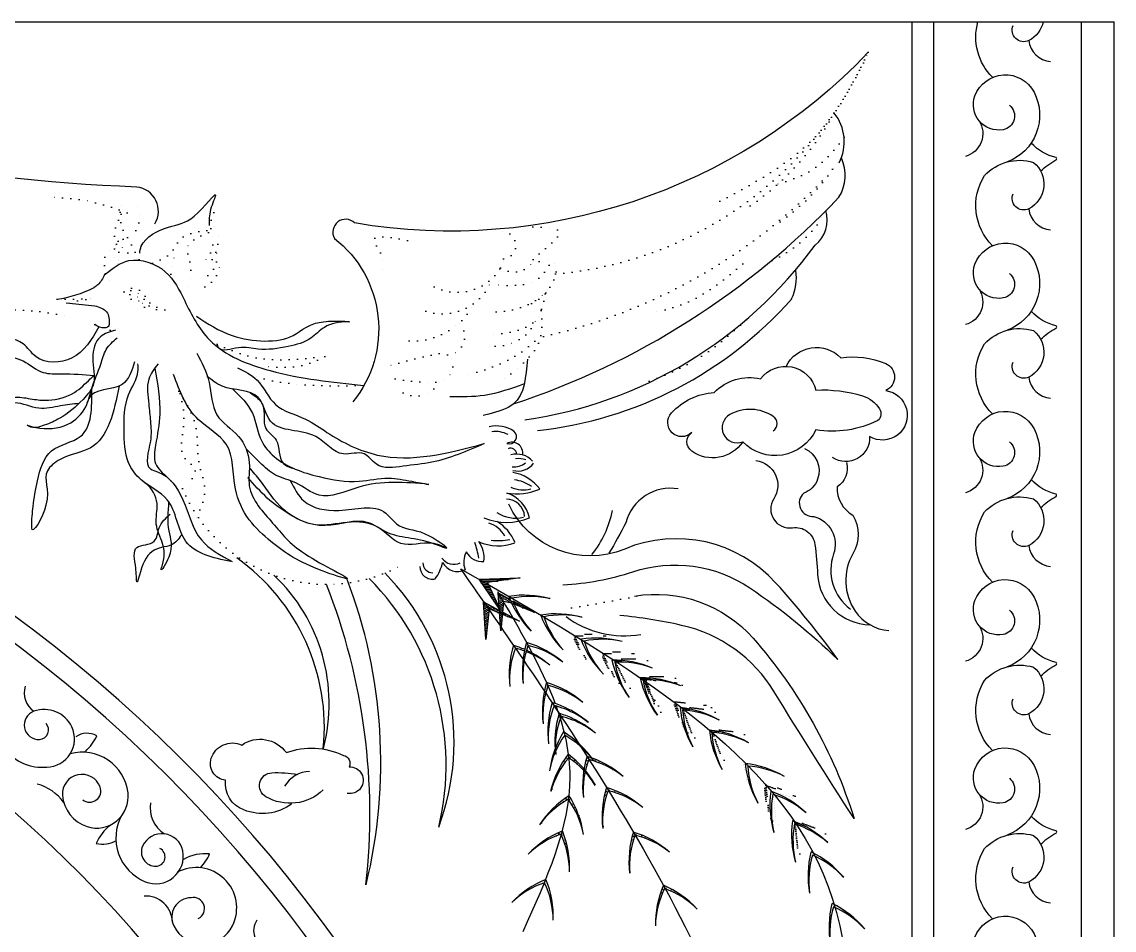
# Model space of a CAD drawing. Extents: x 195 to 3795, y 8080 to 10480.
# Drawn here: x 2795 to 3795, y 9648 to 10480 of the extents above; entities that cross this region are included whole.
import ezdxf

# ---------------------------------------------------------------- set-up
doc = ezdxf.new("R2010")
doc.units = 0
doc.header["$LTSCALE"] = 60
doc.header["$MEASUREMENT"] = 0
doc.linetypes.add('DOT2', pattern=[0.125, 0, -0.125])
for name, color, linetype in [('3', 3, 'CONTINUOUS'), ('4', 4, 'CONTINUOUS'), ('7', 7, 'CONTINUOUS')]:
    doc.layers.add(name, color=color, linetype=linetype)

msp = doc.modelspace()

# ---------------------------------------------------------------- hatches: boundary and pattern name
at = {"layer": '3'}
h = msp.add_hatch(dxfattribs=at)
h.set_pattern_fill('DOTS', color=256, scale=24, style=0)
h.set_pattern_definition([(180, (18155.0513, 4702.8096), (-0.75, 1.5), [0, -1.5])])
edge = h.paths.add_edge_path()
edge.add_line((3251.1, 9970.8), (3213.5, 9969.5))
edge.add_spline(control_points=[(3213.5, 9969.5), (3216.4, 9967.8), (3219.3, 9966.1), (3222.3, 9964.4)], knot_values=[17.314638, 17.314638, 17.314638, 17.314638, 26.346098, 26.346098, 26.346098, 26.346098], degree=3, periodic=0)
edge.add_line((3222.3, 9964.4), (3221.3, 9966.5))
edge.add_line((3221.3, 9966.5), (3251.1, 9970.8))
edge = h.paths.add_edge_path()
edge.add_spline(control_points=[(3222.3, 9964.4), (3219.3, 9966.1), (3216.4, 9967.8), (3213.5, 9969.5)], knot_values=[17.314638, 17.314638, 17.314638, 17.314638, 26.346098, 26.346098, 26.346098, 26.346098], degree=3, periodic=0)
edge.add_line((3213.5, 9969.5), (3233.1, 9940.8))
edge.add_line((3233.1, 9940.8), (3222.3, 9964.4))
h = msp.add_hatch(dxfattribs=at)
h.set_pattern_fill('DOTS', color=256, scale=24, angle=30.6013, style=0)
h.set_pattern_definition([(149.398669, (13410.6704, -2182.3763), (0.11804447, 1.67289136), [0, -1.5])])
edge = h.paths.add_edge_path()
edge.add_line((3236.3, 9950.4), (3236.1, 9948.2))
edge.add_spline(control_points=[(3236.1, 9948.2), (3234.4, 9951.1), (3232.7, 9954), (3231.1, 9957)], knot_values=[21.643298, 21.643298, 21.643298, 21.643298, 32.932622, 32.932622, 32.932622, 32.932622], degree=3, periodic=0)
edge.add_line((3231.1, 9957), (3264.1, 9939))
edge.add_line((3264.1, 9939), (3236.3, 9950.4))
edge = h.paths.add_edge_path()
edge.add_line((3236.1, 9948.2), (3233.3, 9922.3))
edge.add_line((3233.3, 9922.3), (3231.1, 9957))
edge.add_spline(control_points=[(3231.1, 9957), (3232.7, 9954), (3234.4, 9951.1), (3236.1, 9948.2)], knot_values=[21.643298, 21.643298, 21.643298, 21.643298, 32.932622, 32.932622, 32.932622, 32.932622], degree=3, periodic=0)
h = msp.add_hatch(dxfattribs=at)
h.set_pattern_fill('DOTS', color=256, scale=24, angle=30.6013, style=0)
h.set_pattern_definition([(149.398669, (13396.9913, -2190.4214), (0.11804447, 1.67289136), [0, -1.5])])
edge = h.paths.add_edge_path()
edge.add_line((3222.6, 9942.4), (3222.4, 9940.1))
edge.add_spline(control_points=[(3222.4, 9940.1), (3220.7, 9943), (3219, 9946), (3217.4, 9948.9)], knot_values=[21.643298, 21.643298, 21.643298, 21.643298, 32.932622, 32.932622, 32.932622, 32.932622], degree=3, periodic=0)
edge.add_line((3217.4, 9948.9), (3250.4, 9931))
edge.add_line((3250.4, 9931), (3222.6, 9942.4))
edge = h.paths.add_edge_path()
edge.add_line((3222.4, 9940.1), (3219.6, 9914.3))
edge.add_line((3219.6, 9914.3), (3217.4, 9948.9))
edge.add_spline(control_points=[(3217.4, 9948.9), (3219, 9946), (3220.7, 9943), (3222.4, 9940.1)], knot_values=[21.643298, 21.643298, 21.643298, 21.643298, 32.932622, 32.932622, 32.932622, 32.932622], degree=3, periodic=0)
h = msp.add_hatch(dxfattribs=at)
h.set_pattern_fill('DOTS', color=256, scale=24, style=0)
h.set_pattern_definition([(180, (18184.5509, 4684.126), (-0.75, 1.5), [0, -1.5])])
edge = h.paths.add_edge_path()
edge.add_arc((3418.7, 9920.4), 83.8, 198.2686, 198.3725)
edge.add_spline(control_points=[(3339.2, 9894), (3338.2, 9894.6), (3337.3, 9895.2), (3336.3, 9895.8)], knot_values=[143.500946, 143.500946, 143.500946, 143.500946, 147.381774, 147.381774, 147.381774, 147.381774], degree=3, periodic=0)
edge.add_arc((3350.4, 9806.7), 90.2, 434.7437, 458.9634, ccw=False)
edge.add_arc((3355.6, 9811.7), 84.1, 437.2908, 461.2866)
edge = h.paths.add_edge_path()
edge.add_arc((3420.7, 9927.6), 90.2, 200.649, 224.8686, ccw=False)
edge.add_spline(control_points=[(3336.3, 9895.8), (3337.3, 9895.2), (3338.2, 9894.6), (3339.2, 9894)], knot_values=[143.500946, 143.500946, 143.500946, 143.500946, 147.381774, 147.381774, 147.381774, 147.381774], degree=3, periodic=0)
edge.add_arc((3418.7, 9920.4), 83.8, 198.3725, 222.3398)
edge = h.paths.add_edge_path()
edge.add_spline(control_points=[(3302.3, 9916.4), (3301.3, 9916.9), (3300.4, 9917.5), (3299.4, 9918.1)], knot_values=[94.626759, 94.626759, 94.626759, 94.626759, 98.362164, 98.362164, 98.362164, 98.362164], degree=3, periodic=0)
edge.add_arc((3313.5, 9829), 90.2, 434.7437, 458.9634, ccw=False)
edge.add_arc((3318.7, 9834), 84.1, 437.2908, 461.3191)
edge = h.paths.add_edge_path()
edge.add_spline(control_points=[(3299.4, 9918.1), (3300.4, 9917.5), (3301.3, 9916.9), (3302.3, 9916.4)], knot_values=[94.626759, 94.626759, 94.626759, 94.626759, 98.362164, 98.362164, 98.362164, 98.362164], degree=3, periodic=0)
edge.add_arc((3381.8, 9942.7), 83.8, 198.3017, 222.3398)
edge.add_arc((3383.8, 9949.9), 90.2, 200.649, 224.8686, ccw=False)
h = msp.add_hatch(dxfattribs=at)
h.set_pattern_fill('DOTS', color=256, scale=24, style=0)
h.set_pattern_definition([(180, (18210.3963, 4667.928), (-0.75, 1.5), [0, -1.5])])
edge = h.paths.add_edge_path()
edge.add_arc((3444.6, 9904.2), 83.8, 198.2686, 198.3725)
edge.add_spline(control_points=[(3365, 9877.8), (3364.1, 9878.4), (3363.1, 9879), (3362.2, 9879.6)], knot_values=[143.500946, 143.500946, 143.500946, 143.500946, 147.381774, 147.381774, 147.381774, 147.381774], degree=3, periodic=0)
edge.add_arc((3376.2, 9790.5), 90.2, 434.7437, 458.9634, ccw=False)
edge.add_arc((3381.4, 9795.5), 84.1, 437.2908, 461.2866)
edge = h.paths.add_edge_path()
edge.add_arc((3446.6, 9911.4), 90.2, 200.649, 224.8686, ccw=False)
edge.add_spline(control_points=[(3362.2, 9879.6), (3363.1, 9879), (3364.1, 9878.4), (3365, 9877.8)], knot_values=[143.500946, 143.500946, 143.500946, 143.500946, 147.381774, 147.381774, 147.381774, 147.381774], degree=3, periodic=0)
edge.add_arc((3444.6, 9904.2), 83.8, 198.3725, 222.3398)
edge = h.paths.add_edge_path()
edge.add_spline(control_points=[(3328.1, 9900.2), (3327.2, 9900.7), (3326.2, 9901.3), (3325.2, 9901.9)], knot_values=[94.626759, 94.626759, 94.626759, 94.626759, 98.362164, 98.362164, 98.362164, 98.362164], degree=3, periodic=0)
edge.add_arc((3339.3, 9812.8), 90.2, 434.7437, 458.9634, ccw=False)
edge.add_arc((3344.5, 9817.8), 84.1, 437.2908, 461.3191)
edge = h.paths.add_edge_path()
edge.add_spline(control_points=[(3325.2, 9901.9), (3326.2, 9901.3), (3327.2, 9900.7), (3328.1, 9900.2)], knot_values=[94.626759, 94.626759, 94.626759, 94.626759, 98.362164, 98.362164, 98.362164, 98.362164], degree=3, periodic=0)
edge.add_arc((3407.7, 9926.5), 83.8, 198.3017, 222.3398)
edge.add_arc((3409.6, 9933.7), 90.2, 200.649, 224.8686, ccw=False)
h = msp.add_hatch(dxfattribs=at)
h.set_pattern_fill('DOTS', color=256, scale=24, angle=6.6815, style=0)
h.set_pattern_definition([(173.318469, (17539.7059, 2948.2562), (-0.57038027, 1.57707525), [0, -1.5])])
edge = h.paths.add_edge_path()
edge.add_arc((3483.4, 9867), 83.8, 191.587, 191.691)
edge.add_spline(control_points=[(3401.3, 9850), (3400.5, 9850.7), (3399.6, 9851.4), (3398.7, 9852.1)], knot_values=[143.500946, 143.500946, 143.500946, 143.500946, 147.381774, 147.381774, 147.381774, 147.381774], degree=3, periodic=0)
edge.add_arc((3402.3, 9762), 90.2, 428.0622, 452.2819, ccw=False)
edge.add_arc((3408.1, 9766.4), 84.1, 430.6092, 454.605)
edge = h.paths.add_edge_path()
edge.add_arc((3486.2, 9873.9), 90.2, 193.9674, 218.1871, ccw=False)
edge.add_spline(control_points=[(3398.7, 9852.1), (3399.6, 9851.4), (3400.5, 9850.7), (3401.3, 9850)], knot_values=[143.500946, 143.500946, 143.500946, 143.500946, 147.381774, 147.381774, 147.381774, 147.381774], degree=3, periodic=0)
edge.add_arc((3483.4, 9867), 83.8, 191.691, 215.6583)
edge = h.paths.add_edge_path()
edge.add_spline(control_points=[(3367.3, 9876.5), (3366.4, 9877.2), (3365.5, 9877.9), (3364.6, 9878.5)], knot_values=[94.626759, 94.626759, 94.626759, 94.626759, 98.362164, 98.362164, 98.362164, 98.362164], degree=3, periodic=0)
edge.add_arc((3368.2, 9788.4), 90.2, 428.0622, 452.2819, ccw=False)
edge.add_arc((3374, 9792.8), 84.1, 430.6092, 454.6375)
edge = h.paths.add_edge_path()
edge.add_spline(control_points=[(3364.6, 9878.5), (3365.5, 9877.9), (3366.4, 9877.2), (3367.3, 9876.5)], knot_values=[94.626759, 94.626759, 94.626759, 94.626759, 98.362164, 98.362164, 98.362164, 98.362164], degree=3, periodic=0)
edge.add_arc((3449.4, 9893.4), 83.8, 191.6202, 215.6583)
edge.add_arc((3452.2, 9900.3), 90.2, 193.9674, 218.1871, ccw=False)
h = msp.add_hatch(dxfattribs=at)
h.set_pattern_fill('DOTS', color=256, scale=24, angle=6.6815, style=0)
h.set_pattern_definition([(173.318469, (17566.5612, 2927.6857), (-0.57038027, 1.57707525), [0, -1.5])])
edge = h.paths.add_edge_path()
edge.add_arc((3510.3, 9846.4), 83.8, 191.587, 191.691)
edge.add_spline(control_points=[(3428.2, 9829.4), (3427.3, 9830.1), (3426.4, 9830.8), (3425.5, 9831.5)], knot_values=[143.500946, 143.500946, 143.500946, 143.500946, 147.381774, 147.381774, 147.381774, 147.381774], degree=3, periodic=0)
edge.add_arc((3429.1, 9741.4), 90.2, 428.0622, 452.2819, ccw=False)
edge.add_arc((3434.9, 9745.8), 84.1, 430.6092, 454.605)
edge = h.paths.add_edge_path()
edge.add_arc((3513.1, 9853.3), 90.2, 193.9674, 218.1871, ccw=False)
edge.add_spline(control_points=[(3425.5, 9831.5), (3426.4, 9830.8), (3427.3, 9830.1), (3428.2, 9829.4)], knot_values=[143.500946, 143.500946, 143.500946, 143.500946, 147.381774, 147.381774, 147.381774, 147.381774], degree=3, periodic=0)
edge.add_arc((3510.3, 9846.4), 83.8, 191.691, 215.6583)
edge = h.paths.add_edge_path()
edge.add_spline(control_points=[(3394.1, 9856), (3393.2, 9856.6), (3392.4, 9857.3), (3391.5, 9858)], knot_values=[94.626759, 94.626759, 94.626759, 94.626759, 98.362164, 98.362164, 98.362164, 98.362164], degree=3, periodic=0)
edge.add_arc((3395.1, 9767.8), 90.2, 428.0622, 452.2819, ccw=False)
edge.add_arc((3400.9, 9772.2), 84.1, 430.6092, 454.6375)
edge = h.paths.add_edge_path()
edge.add_spline(control_points=[(3391.5, 9858), (3392.4, 9857.3), (3393.2, 9856.6), (3394.1, 9856)], knot_values=[94.626759, 94.626759, 94.626759, 94.626759, 98.362164, 98.362164, 98.362164, 98.362164], degree=3, periodic=0)
edge.add_arc((3476.2, 9872.8), 83.8, 191.6202, 215.6583)
edge.add_arc((3479, 9879.7), 90.2, 193.9674, 218.1871, ccw=False)
h = msp.add_hatch(dxfattribs=at)
h.set_pattern_fill('DOTS', color=256, scale=48, angle=-6.3101, style=0)
h.set_pattern_definition([(186.310077, (18622.869, 6384.9405), (-1.8206398, 2.81696125), [0, -3])])
edge = h.paths.add_edge_path()
edge.add_arc((3366.9, 9754.8), 90.2, 502.8218, 527.0415, ccw=False)
edge.add_spline(control_points=[(3295.1, 9809.3), (3295.2, 9808.5), (3295.3, 9807.4), (3295.4, 9806.3), (3295.4, 9806.1)], knot_values=[224.43143, 224.43143, 224.43143, 224.43143, 227.749414, 228.726284, 228.726284, 228.726284, 228.726284], degree=3, periodic=0)
edge.add_arc((3356.4, 9754), 80.1, 499.4721, 524.7888)
edge = h.paths.add_edge_path()
edge.add_spline(control_points=[(3295.4, 9806.1), (3295.4, 9806.3), (3295.3, 9807.4), (3295.2, 9808.5), (3295.1, 9809.3)], knot_values=[224.43143, 224.43143, 224.43143, 224.43143, 225.4083, 228.726284, 228.726284, 228.726284, 228.726284], degree=3, periodic=0)
edge.add_arc((3241, 9737.2), 90.2, 388.9214, 413.1411, ccw=False)
edge.add_arc((3252.7, 9740.3), 78.4, 391.0364, 416.9714)
h = msp.add_hatch(dxfattribs=at)
h.set_pattern_fill('DOTS', color=256, scale=48, angle=-26.215, style=0)
h.set_pattern_definition([(206.215019, (18890.351, 11805.948), (-2.670937, 2.0288163), [0, -3])])
edge = h.paths.add_edge_path()
edge.add_arc((3398.5, 9780.5), 90.2, 522.7267, 546.9464, ccw=False)
edge.add_spline(control_points=[(3312.4, 9807.2), (3312.8, 9806.5), (3313.2, 9805.5), (3313.7, 9804.6), (3313.8, 9804.3)], knot_values=[224.43143, 224.43143, 224.43143, 224.43143, 227.749414, 228.726284, 228.726284, 228.726284, 228.726284], degree=3, periodic=0)
edge.add_arc((3388.8, 9776.1), 80.1, 519.377, 544.6938)
edge = h.paths.add_edge_path()
edge.add_spline(control_points=[(3313.8, 9804.3), (3313.7, 9804.6), (3313.2, 9805.5), (3312.8, 9806.5), (3312.4, 9807.2)], knot_values=[224.43143, 224.43143, 224.43143, 224.43143, 225.4083, 228.726284, 228.726284, 228.726284, 228.726284], degree=3, periodic=0)
edge.add_arc((3286.1, 9721), 90.2, 408.8264, 433.0461, ccw=False)
edge.add_arc((3296, 9727.9), 78.4, 410.9413, 436.8763)
h = msp.add_hatch(dxfattribs=at)
h.set_pattern_fill('DOTS', color=256, scale=48, angle=-26.215, style=0)
h.set_pattern_definition([(206.215019, (18908.1806, 11777.4982), (-2.670937, 2.0288163), [0, -3])])
edge = h.paths.add_edge_path()
edge.add_arc((3416.3, 9752), 90.2, 522.7267, 546.9464, ccw=False)
edge.add_spline(control_points=[(3330.2, 9778.8), (3330.6, 9778), (3331.1, 9777.1), (3331.6, 9776.1), (3331.7, 9775.9)], knot_values=[224.43143, 224.43143, 224.43143, 224.43143, 227.749414, 228.726284, 228.726284, 228.726284, 228.726284], degree=3, periodic=0)
edge.add_arc((3406.7, 9747.7), 80.1, 519.377, 544.6938)
edge = h.paths.add_edge_path()
edge.add_spline(control_points=[(3331.7, 9775.9), (3331.6, 9776.1), (3331.1, 9777.1), (3330.6, 9778), (3330.2, 9778.8)], knot_values=[224.43143, 224.43143, 224.43143, 224.43143, 225.4083, 228.726284, 228.726284, 228.726284, 228.726284], degree=3, periodic=0)
edge.add_arc((3303.9, 9692.5), 90.2, 408.8264, 433.0461, ccw=False)
edge.add_arc((3313.9, 9699.5), 78.4, 410.9413, 436.8763)
h = msp.add_hatch(dxfattribs=at)
h.set_pattern_fill('DOTS', color=256, scale=24, angle=20.4488, style=0)
h.set_pattern_definition([(159.55125, (15593.5138, -322.7366), (-0.17868468, 1.66750466), [0, -1.5])])
edge = h.paths.add_edge_path()
edge.add_arc((3587.6, 9742.3), 83.8, 177.8198, 177.9238)
edge.add_spline(control_points=[(3503.8, 9745.3), (3503.1, 9746.2), (3502.4, 9747.1), (3501.7, 9748)], knot_values=[143.500946, 143.500946, 143.500946, 143.500946, 147.381774, 147.381774, 147.381774, 147.381774], degree=3, periodic=0)
edge.add_arc((3483.8, 9659.6), 90.2, 414.295, 438.5147, ccw=False)
edge.add_arc((3490.4, 9662.5), 84.1, 416.842, 440.8378)
edge = h.paths.add_edge_path()
edge.add_arc((3591.9, 9748.3), 90.2, 180.2002, 204.4199, ccw=False)
edge.add_spline(control_points=[(3501.7, 9748), (3502.4, 9747.1), (3503.1, 9746.2), (3503.8, 9745.3)], knot_values=[143.500946, 143.500946, 143.500946, 143.500946, 147.381774, 147.381774, 147.381774, 147.381774], degree=3, periodic=0)
edge.add_arc((3587.6, 9742.3), 83.8, 177.9238, 201.8911)
edge = h.paths.add_edge_path()
edge.add_spline(control_points=[(3477, 9779.2), (3476.3, 9780.1), (3475.6, 9780.9), (3474.9, 9781.8)], knot_values=[94.626759, 94.626759, 94.626759, 94.626759, 98.362164, 98.362164, 98.362164, 98.362164], degree=3, periodic=0)
edge.add_arc((3457, 9693.4), 90.2, 414.295, 438.5147, ccw=False)
edge.add_arc((3463.6, 9696.3), 84.1, 416.842, 440.8703)
edge = h.paths.add_edge_path()
edge.add_spline(control_points=[(3474.9, 9781.8), (3475.6, 9780.9), (3476.3, 9780.1), (3477, 9779.2)], knot_values=[94.626759, 94.626759, 94.626759, 94.626759, 98.362164, 98.362164, 98.362164, 98.362164], degree=3, periodic=0)
edge.add_arc((3560.8, 9776.1), 83.8, 177.853, 201.8911)
edge.add_arc((3565.1, 9782.1), 90.2, 180.2002, 204.4199, ccw=False)
h = msp.add_hatch(dxfattribs=at)
h.set_pattern_fill('DOTS', color=256, scale=48, angle=14.1585, style=0)
h.set_pattern_definition([(165.841459, (16458.37, 1202.9507), (-0.7206164, 3.27577656), [0, -3])])
edge = h.paths.add_edge_path()
edge.add_arc((3344, 9695), 90.2, 482.3532, 506.5728, ccw=False)
edge.add_spline(control_points=[(3295.8, 9771.2), (3295.6, 9770.4), (3295.3, 9769.3), (3295.1, 9768.3), (3295, 9768)], knot_values=[224.43143, 224.43143, 224.43143, 224.43143, 227.749414, 228.726284, 228.726284, 228.726284, 228.726284], degree=3, periodic=0)
edge.add_arc((3333.9, 9697.9), 80.1, 479.0035, 504.3202)
edge = h.paths.add_edge_path()
edge.add_spline(control_points=[(3295, 9768), (3295.1, 9768.3), (3295.3, 9769.3), (3295.6, 9770.4), (3295.8, 9771.2)], knot_values=[224.43143, 224.43143, 224.43143, 224.43143, 225.4083, 228.726284, 228.726284, 228.726284, 228.726284], degree=3, periodic=0)
edge.add_arc((3219.9, 9722.5), 90.2, 368.4528, 392.6725, ccw=False)
edge.add_arc((3232, 9721.4), 78.4, 370.5678, 396.5028)
h = msp.add_hatch(dxfattribs=at)
h.set_pattern_fill('DOTS', color=256, scale=48, angle=24.6451, style=0)
h.set_pattern_definition([(155.354935, (14673.039, -1081.826), (-0.1123752, 3.35221894), [0, -3])])
edge = h.paths.add_edge_path()
edge.add_arc((3323.3, 9655.2), 90.2, 471.8666, 496.0863, ccw=False)
edge.add_spline(control_points=[(3289.8, 9738.9), (3289.4, 9738.2), (3289, 9737.2), (3288.5, 9736.2), (3288.4, 9736)], knot_values=[224.43143, 224.43143, 224.43143, 224.43143, 227.749414, 228.726284, 228.726284, 228.726284, 228.726284], degree=3, periodic=0)
edge.add_arc((3313.9, 9660), 80.1, 468.517, 493.8337)
edge = h.paths.add_edge_path()
edge.add_spline(control_points=[(3288.4, 9736), (3288.5, 9736.2), (3289, 9737.2), (3289.4, 9738.2), (3289.8, 9738.9)], knot_values=[224.43143, 224.43143, 224.43143, 224.43143, 225.4083, 228.726284, 228.726284, 228.726284, 228.726284], degree=3, periodic=0)
edge.add_arc((3206.2, 9704.9), 90.2, 357.9663, 382.186, ccw=False)
edge.add_arc((3217.9, 9701.6), 78.4, 360.0812, 386.0163)
h = msp.add_hatch(dxfattribs=at)
h.set_pattern_fill('DOTS', color=256, scale=48, angle=-26.215, style=0)
h.set_pattern_definition([(206.215019, (18932.719, 11736.668), (-2.670937, 2.0288163), [0, -3])])
edge = h.paths.add_edge_path()
edge.add_arc((3440.9, 9711.2), 90.2, 522.7267, 546.9464, ccw=False)
edge.add_spline(control_points=[(3354.7, 9738), (3355.1, 9737.2), (3355.6, 9736.2), (3356.1, 9735.3), (3356.2, 9735.1)], knot_values=[224.43143, 224.43143, 224.43143, 224.43143, 227.749414, 228.726284, 228.726284, 228.726284, 228.726284], degree=3, periodic=0)
edge.add_arc((3431.2, 9706.8), 80.1, 519.377, 544.6938)
edge = h.paths.add_edge_path()
edge.add_spline(control_points=[(3356.2, 9735.1), (3356.1, 9735.3), (3355.6, 9736.2), (3355.1, 9737.2), (3354.7, 9738)], knot_values=[224.43143, 224.43143, 224.43143, 224.43143, 225.4083, 228.726284, 228.726284, 228.726284, 228.726284], degree=3, periodic=0)
edge.add_arc((3328.4, 9651.7), 90.2, 408.8264, 433.0461, ccw=False)
edge.add_arc((3338.4, 9658.7), 78.4, 410.9413, 436.8763)
h = msp.add_hatch(dxfattribs=at)
h.set_pattern_fill('DOTS', color=256, scale=48, angle=-20.2022, style=0)
h.set_pattern_definition([(200.20222, (19083.866, 10045.2026), (-2.44372316, 2.29743707), [0, -3])])
edge = h.paths.add_edge_path()
edge.add_arc((3465.1, 9653.6), 90.2, 516.7139, 540.9336, ccw=False)
edge.add_spline(control_points=[(3382.2, 9689.3), (3382.5, 9688.5), (3382.9, 9687.5), (3383.3, 9686.5), (3383.4, 9686.2)], knot_values=[224.43143, 224.43143, 224.43143, 224.43143, 227.749414, 228.726284, 228.726284, 228.726284, 228.726284], degree=3, periodic=0)
edge.add_arc((3455, 9650.3), 80.1, 513.3642, 538.681)
edge = h.paths.add_edge_path()
edge.add_spline(control_points=[(3383.4, 9686.2), (3383.3, 9686.5), (3382.9, 9687.5), (3382.5, 9688.5), (3382.2, 9689.3)], knot_values=[224.43143, 224.43143, 224.43143, 224.43143, 225.4083, 228.726284, 228.726284, 228.726284, 228.726284], degree=3, periodic=0)
edge.add_arc((3347, 9606.2), 90.2, 402.8136, 427.0333, ccw=False)
edge.add_arc((3357.7, 9612.1), 78.4, 404.9285, 430.8635)

# ---------------------------------------------------------------- linework, layer by layer
at = {"layer": '3', "linetype": 'BYBLOCK'}
for p, q in [((3630, 8580), (3630, 10480)), ((3765, 8080), (3765, 10480))]:
    msp.add_line(p, q, dxfattribs=at)
at = {"layer": '3', "linetype": 'DOT2'}
for p, q in [((2827, 10225.9), (2857.8, 10226.3)), ((2857.8, 10226.3), (2853.4, 10225.8))]:
    msp.add_line(p, q, dxfattribs=at)
at = {"layer": '3'}
for p, q in [((3455.6, 9802), (3455.6, 9802)), ((3455.7, 9800.3), (3455.7, 9800.3)), ((3455.9, 9798.7), (3455.9, 9798.7)), ((3456.1, 9797), (3456.1, 9797)), ((3456.3, 9795.3), (3456.3, 9795.3)), ((3457, 9801.5), (3457, 9801.5)), ((3457.2, 9799.8), (3457.2, 9799.8)), ((3481.6, 9798.7), (3481.6, 9798.7)), ((3483, 9798.2), (3483, 9798.2)), ((3458.4, 9788.1), (3458.4, 9788.1)), ((3458.6, 9786.5), (3458.6, 9786.5)), ((3458.8, 9784.8), (3458.8, 9784.8)), ((3460.9, 9777.6), (3460.9, 9777.6)), ((3482.8, 9774.2), (3482.8, 9774.2)), ((3483, 9772.5), (3483, 9772.5)), ((3484.2, 9773.7), (3484.2, 9773.7)), ((3485.6, 9773.2), (3485.6, 9773.2)), ((3487.1, 9772.6), (3487.1, 9772.6)), ((3488.5, 9772.1), (3488.5, 9772.1)), ((3489.7, 9773.3), (3489.7, 9773.3)), ((3491.1, 9772.7), (3491.1, 9772.7)), ((3492.5, 9772.2), (3492.5, 9772.2)), ((3483.2, 9770.9), (3483.2, 9770.9)), ((3483.4, 9769.2), (3483.4, 9769.2)), ((3483.5, 9767.5), (3483.5, 9767.5)), ((3483.7, 9765.9), (3483.7, 9765.9)), ((3483.9, 9764.2), (3483.9, 9764.2)), ((3484.1, 9762.5), (3484.1, 9762.5)), ((3489.9, 9771.6), (3489.9, 9771.6)), ((3493.9, 9771.7), (3493.9, 9771.7)), ((3495.3, 9771.2), (3495.3, 9771.2)), ((3496.7, 9770.6), (3496.7, 9770.6)), ((3498.1, 9770.1), (3498.1, 9770.1)), ((3499.5, 9769.6), (3499.5, 9769.6)), ((3500.9, 9769.1), (3500.9, 9769.1)), ((3509.5, 9764.3), (3509.5, 9764.3)), ((3510.9, 9763.7), (3510.9, 9763.7)), ((3484.3, 9760.9), (3484.3, 9760.9)), ((3484.4, 9759.2), (3484.4, 9759.2)), ((3484.6, 9757.5), (3484.6, 9757.5)), ((3484.8, 9755.9), (3484.8, 9755.9)), ((3485, 9754.2), (3485, 9754.2)), ((3485.2, 9752.5), (3485.2, 9752.5)), ((3487.3, 9745.3), (3487.3, 9745.3))]:
    msp.add_line(p, q, dxfattribs=at)
at = {"layer": '3', "linetype": 'BYBLOCK'}
for points in [[(3683.7, 10429.2, -0.274307), (3670.3, 10480)], [(3730, 10480, -0.221563), (3716.8, 10462.8, -0.684593), (3702.5, 10476.6)], [(3699.2, 10403.6, -0.640234), (3693.3, 10381.2, -0.57945), (3667.5, 10412.2, -0.650063), (3721.7, 10415.5, -0.450658), (3697, 10351.7)], [(3671.4, 10389.3, -0.499383), (3658.9, 10356.8)], [(3727.7, 10343.3, -0.063562), (3741.5, 10353.5, 0.662483), (3741.8, 10355.7, -0.150211), (3719, 10369)], [(3683.7, 10275, -0.352919), (3676.3, 10339.3, -0.28373), (3721.2, 10351.3, -0.538728), (3716.8, 10308.7, -0.684593), (3702.5, 10322.5)], [(3699.2, 10249.5, -0.640234), (3693.3, 10227.1, -0.57945), (3667.5, 10258.1, -0.650063), (3721.7, 10261.4, -0.450658), (3697, 10197.6)], [(3671.4, 10235.1, -0.499383), (3658.9, 10202.7)], [(3727.7, 10189.2, -0.063562), (3741.5, 10199.4, 0.662483), (3741.8, 10201.6, -0.150211), (3719, 10214.9)], [(3683.7, 10120.9, -0.352919), (3676.3, 10185.2, -0.28373), (3721.2, 10197.2, -0.538728), (3716.8, 10154.6, -0.684593), (3702.5, 10168.4)], [(3494.6, 10164.5, -0.521193), (3544.7, 10172.3, -0.139491), (3585.8, 10167.1, -0.659865), (3585.8, 10142.3, -1.230688), (3571.1, 10100.2, -0.615141), (3537.2, 10081)], [(3482.9, 10105.5, 0.539459), (3482.9, 10118.7, 0.277953), (3443.2, 10120.3, 0.937698), (3454.9, 10095.4, -0.427407), (3408.2, 10086.9, -0.510544), (3408.2, 10103.9, -0.978179), (3389.6, 10121.8, -0.194339), (3428.7, 10140.5, -0.26096), (3471.2, 10153.1, -0.629049), (3521.9, 10142.8, -0.087167), (3564.6, 10137.4, -0.172879), (3580.1, 10125.7, -0.380736), (3578.6, 10114.8, -0.155744), (3521.8, 10106.3, -0.525493), (3454.9, 10095.4)], [(3699.2, 10095.4, -0.640234), (3693.3, 10073, -0.57945), (3667.5, 10104, -0.650063), (3721.7, 10107.3, -0.450658), (3697, 10043.4)], [(3511.6, 10089.4, -0.385537), (3523.5, 10061.2, -0.229756), (3510.7, 10048.4, 0.716813), (3520.1, 10027, -0.4365), (3538.1, 9992.7, 0.328983), (3553.5, 9942.2)], [(3467, 10078.3, -0.552292), (3483.3, 10043.2, 0.646844), (3500.4, 10016.7, -0.419237), (3521, 10001.3, -0.020155), (3523.5, 9973.9, 0.393976), (3571.3, 9927.9)], [(3550, 10076.4, -0.325349), (3541.3, 10054.1, 0.27927), (3555.7, 10028.2, -0.281055), (3555.7, 9992.9, 0.285186), (3557.8, 9940.4, 0.227788), (3588.8, 9922.5)], [(3671.4, 10081, -0.499383), (3658.9, 10048.6)], [(3727.7, 10035, -0.063562), (3741.5, 10045.3, 0.662483), (3741.8, 10047.4, -0.150211), (3719, 10060.8)], [(3683.7, 9966.8, -0.352919), (3676.3, 10031.1, -0.28373), (3721.2, 10043.1, -0.538728), (3716.8, 10000.4, -0.684593), (3702.5, 10014.3)], [(3699.2, 9941.3, -0.640234), (3693.3, 9918.9, -0.57945), (3667.5, 9949.9, -0.650063), (3721.7, 9953.2, -0.450658), (3697, 9889.3)], [(3671.4, 9926.9, -0.499383), (3658.9, 9894.4)], [(3727.7, 9880.9, -0.063562), (3741.5, 9891.1, 0.662483), (3741.8, 9893.3, -0.150211), (3719, 9906.7)], [(3683.7, 9812.7, -0.352919), (3676.3, 9876.9, -0.28373), (3721.2, 9889, -0.538728), (3716.8, 9846.3, -0.684593), (3702.5, 9860.1)], [(2771.5, 9854.7, 0.536627), (2817.6, 9797.5, 0.54693), (2840.5, 9834.3, 0.386377), (2805.8, 9848.6, 0.865763), (2811.1, 9822.8, 0.631166), (2817, 9837.3)], [(2853.1, 9811.9, 0.098931), (2863.4, 9826.1, 0.28897), (2844.2, 9825.2)], [(3041.6, 9763.6, -0.258248), (2998.2, 9758.2, -0.35016), (2981.3, 9785.5, -0.481292), (2968.2, 9805.5, -0.446636), (2996.1, 9817.7, -0.408723), (3037, 9810.7, -0.205039), (3089.2, 9808.1, -0.522769), (3094.4, 9797.7, -1.138853), (3092.7, 9773.4)], [(3699.2, 9787.2, -0.640234), (3693.3, 9764.7, -0.57945), (3667.5, 9795.7, -0.650063), (3721.7, 9799, -0.450658), (3697, 9735.2)], [(2850.5, 9767.5, 0.756643), (2866.5, 9779.3, 0.861179), (2832, 9771.8, 0.308792), (2854.5, 9743, 0.545734), (2892, 9773.9, 0.457557), (2839.1, 9809.6)], [(3070.7, 9776.5, -0.333549), (3018.2, 9770.3, -0.749261), (3023.7, 9792.3, -0.057021), (3047.4, 9790.7)], [(3671.4, 9772.8, -0.499383), (3658.9, 9740.3)], [(2886.1, 9753.2, 0.444571), (2907.7, 9692.5, 0.597566), (2942.2, 9720.7, 0.72807), (2905.4, 9725.2, 0.558837), (2917.7, 9706.7, 0.785491), (2921.1, 9722.9)], [(3727.7, 9726.8, -0.063562), (3741.5, 9737, 0.662483), (3741.8, 9739.2, -0.150211), (3719, 9752.5)], [(2875.7, 9744.1, 0.12691), (2863, 9727.6, 0.185897), (2881, 9729.9)], [(3683.7, 9658.6, -0.352919), (3676.3, 9722.8, -0.28373), (3721.2, 9734.8, -0.538728), (3716.8, 9692.2, -0.684593), (3702.5, 9706)], [(2958.3, 9705.3, 0.084701), (2966.7, 9717.9, 0.163499), (2942.7, 9712.8)], [(2956.3, 9658.8, 0.896279), (2949.8, 9677.8, 0.554327), (2933.9, 9652.1, 0.623138), (2987.8, 9652.2, 0.727874), (2937, 9701.1)], [(3699.2, 9633.1, -0.640234), (3693.3, 9610.6, -0.57945), (3667.5, 9641.6, -0.650063), (3721.7, 9644.9, -0.450658), (3697, 9581.1)]]:
    msp.add_lwpolyline(points, format="xyb", dxfattribs=at)
at = {"layer": '3'}
for points in [[(3213.5, 9969.5), (3251.1, 9970.8), (3221.3, 9966.5), (3233.1, 9940.8), (3213.5, 9969.5)], [(3231.1, 9957), (3241.8, 9951.1)], [(3243.4, 9947.5), (3235.7, 9949), (3233.3, 9922.3), (3231.1, 9957)], [(3217.4, 9948.9), (3232.1, 9940.9)], [(3232.3, 9938.4), (3222.6, 9942.4), (3219.6, 9914.3), (3217.4, 9948.9)], [(3244.4, 9949.7), (3264.1, 9939), (3245.6, 9946.6)], [(3235.1, 9939.3), (3250.4, 9931), (3234.9, 9937.3)]]:
    msp.add_lwpolyline(points, dxfattribs=at)
at = {"layer": '3', "linetype": 'BYBLOCK'}
for centre, radius, start, end in [((3738.7, 10465.7), 22.1, 187.4152, 265.1222), ((3738.7, 10311.5), 22.1, 187.4152, 265.1222), ((1995, 8855.7), 1320, 347.9452, 192.0548), ((3738.7, 10157.4), 22.1, 187.4152, 265.1222), ((3738.7, 10003.3), 22.1, 187.4152, 265.1222), ((3346.6, 10007.8), 90.1, 233.57, 279.5632), ((2817, 9865.3), 20.1, 161.9241, 236.2639), ((3738.7, 9849.2), 22.1, 187.4152, 265.1222), ((3059, 9766.4), 27.2, 91.5207, 150.3471), ((2797.8, 9740.1), 43.2, 35.1605, 75.3701), ((2940.5, 9760.3), 28.3, 170.8029, 237.7744), ((3738.7, 9695.1), 22.1, 187.4152, 265.1222), ((2908.3, 9655.1), 24.3, 0.9832, 93.3011), ((3024.4, 9647.6), 17.4, 146.1747, 252.6562)]:
    msp.add_arc(centre, radius, start, end, dxfattribs=at)
at = {"layer": '3', "linetype": 'DOT2'}
for centre, radius, start, end in [((3253.5, 10595.1), 347.2, 274.969, 335.6816), ((3317.5, 10519.3), 253, 304.7757, 330.9559), ((3375.3, 10458.5), 197.7, 305.1609, 327.8087), ((3159.4, 10694.3), 515, 282.6834, 318.1839), ((2820.3, 10135), 184.2, 67.393, 89.6918), ((2875.7, 10301.6), 26.8, 331.4898, 32.7569), ((3439.6, 10357.1), 104.4, 293.7403, 330.4738), ((2965.3, 10298.1), 7.99, 313.4775, 3.9799), ((2940.9, 10280.8), 33.7, 326.6808, 6.9108), ((3234.5, 10275.5), 12.6, 276.5467, 104.7149), ((2952.6, 10264.6), 21, 306.8571, 15.0918), ((3193.6, 10278.3), 46, 242.598, 342.5648), ((2950.3, 10260.3), 26, 297.5339, 352.6997), ((3245.3, 10271.6), 20.7, 234.3135, 327.9687), ((3180, 10260.8), 48.1, 251.5453, 340.1836), ((2889.1, 9970.6), 257.7, 97.9721, 102.0464), ((3152.1, 10251.8), 64.1, 267.6462, 333.1036), ((3228.5, 10284.7), 70.2, 270.5342, 311.0631), ((3183.2, 10192.1), 17.1, 248.9197, 45.2967), ((3229.4, 10222.7), 39.6, 268.492, 338.6025), ((3241.9, 9820.3), 361.7, 100.3239, 107.9972), ((3173.6, 10165.9), 16, 271.3181, 36.4198), ((3171.5, 10340.3), 190.5, 259.461, 270.7497), ((3155.5, 10161.7), 24.4, 241.7629, 331.9806), ((3073.9, 10108.2), 143.3, 202.7688, 297.9623), ((2939.9, 12110.5), 2196.7, 279.387, 281.0158)]:
    msp.add_arc(centre, radius, start, end, dxfattribs=at)
at = {"layer": '3'}
for centre, radius, start, end in [((3019.2, 10814.6), 720.8, 288.2429, 316.5995), ((3228.5, 10079.2), 25.6, 62.8914, 97.5644), ((3242.2, 10083.8), 5.69, 4.1168, 111.4763), ((3245.4, 10089.9), 17.4, 264.4618, 308.0256), ((3249.7, 10062.9), 17.1, 67.7373, 99.5957), ((3253.7, 10076), 24.7, 243.4976, 286.7147), ((3241.4, 10026.9), 34, 53.9656, 82.4739), ((3238.4, 10026.3), 16.7, 2.3401, 89.5399), ((3246.5, 10055.2), 29.7, 235.8345, 284.866), ((3214.3, 9996), 26.2, 29.6213, 71.6375), ((3113.2, 9971.4), 101.5, 9.8325, 18.2689), ((3230.8, 10082.5), 77.5, 265.4004, 278.0672), ((3171.5, 9984.9), 9.58, 181.5837, 268.4775), ((3190.3, 9996.6), 13.4, 216.2783, 295.6781), ((3254.8, 9864.7), 90.2, 74.7437, 98.9634), ((3325.1, 9985.6), 90.2, 200.649, 224.8686), ((3260, 9869.7), 84.1, 77.2908, 101.2866), ((3323.2, 9978.4), 83.8, 200.0376, 222.3398), ((3284, 9847.6), 90.2, 74.7437, 98.9634), ((3354.3, 9968.5), 90.2, 200.649, 224.8686), ((3289.2, 9852.7), 84.1, 77.2908, 101.2866), ((3352.3, 9961.4), 83.8, 198.2686, 222.3398), ((3320.9, 9825.4), 90.2, 74.7437, 98.9634), ((3391.2, 9946.3), 90.2, 200.649, 224.8686), ((3326.1, 9830.4), 84.1, 77.2908, 101.2866), ((3389.2, 9939.1), 83.8, 198.2686, 222.3398), ((3331.2, 9882.8), 90.2, 163.0927, 187.3124), ((3316.3, 9878.5), 74.9, 158.1827, 185.5067), ((3219.2, 9822.5), 90.2, 66.3958, 73.4121), ((3226.1, 9824.8), 84.1, 69.8818, 75.7352), ((3343.3, 9885.4), 90.2, 163.0927, 187.3124), ((3337.6, 9880.9), 84.1, 160.7696, 184.7654), ((3226.1, 9824.8), 84.1, 51.7394, 68.749), ((3219.2, 9822.5), 90.2, 49.1924, 65.2725), ((3231.2, 9825.2), 90.2, 49.1924, 73.4121), ((3240.7, 9831.6), 79.2, 51.3759, 77.013), ((3423.2, 9915), 90.2, 192.4756, 216.6953), ((3336.4, 9805.3), 90.2, 66.5704, 90.7901), ((3342.3, 9809.5), 84.1, 69.1174, 93.1132), ((3420.2, 9908.2), 83.8, 190.0952, 214.1665), ((3361.6, 9848.7), 90.2, 163.0927, 187.3124), ((3249.5, 9788.5), 90.2, 49.1924, 73.4121), ((3256.4, 9790.7), 84.1, 51.7394, 75.7352), ((3362.2, 9789.1), 90.2, 66.5704, 90.7901), ((3449, 9898.8), 90.2, 192.4756, 216.6953), ((3368.1, 9793.3), 84.1, 69.1174, 93.1132), ((3446.1, 9892), 83.8, 190.0952, 214.1665), ((3355.9, 9844.2), 84.1, 160.7696, 184.7654), ((3366.6, 9830.3), 90.2, 163.0927, 187.3124), ((3351.7, 9826), 74.9, 158.1827, 185.5067), ((3254.6, 9770.1), 90.2, 65.2725, 73.4121), ((3261.4, 9772.3), 84.1, 68.749, 75.7352), ((3373.1, 9820.4), 90.2, 163.0927, 187.3124), ((3358.2, 9816.1), 74.9, 158.1827, 185.5067), ((3261.1, 9760.2), 90.2, 65.2725, 73.4121), ((3268, 9762.5), 84.1, 68.749, 75.7352), ((3261.4, 9772.3), 84.1, 51.7394, 68.749), ((3254.6, 9770.1), 90.2, 49.1924, 65.2725), ((3261.1, 9760.2), 90.2, 49.1924, 65.2725), ((3487.2, 9861.1), 90.2, 185.7941, 210.0138), ((3388.2, 9762.3), 90.2, 59.8889, 84.1085), ((3483.5, 9854.7), 83.8, 183.4137, 207.4849), ((3394.6, 9765.8), 84.1, 62.4359, 86.4317), ((3268, 9762.5), 84.1, 51.7394, 68.749), ((3367.4, 9782.1), 90.2, 148.1639, 172.3836), ((3351.9, 9781.8), 74.9, 143.2539, 170.5778), ((3243.6, 9752.8), 90.2, 34.2635, 58.4832), ((3250.9, 9753.2), 84.1, 36.8106, 60.8064), ((3514.1, 9840.5), 90.2, 185.7941, 210.0138), ((3415.1, 9741.7), 90.2, 59.8889, 84.1085), ((3510.3, 9834.1), 83.8, 183.4137, 207.4849), ((3421.4, 9745.2), 84.1, 62.4359, 86.4317), ((3366.9, 9754.8), 90.2, 142.8218, 167.0415), ((3356.4, 9754), 80.1, 139.4721, 164.7888), ((3241, 9737.2), 90.2, 28.9214, 53.1411), ((3252.7, 9740.3), 78.4, 31.0364, 56.9714), ((3398.5, 9780.5), 90.2, 162.7267, 186.9464), ((3388.8, 9776.1), 80.1, 159.377, 184.6938), ((3286.1, 9721), 90.2, 48.8264, 73.0461), ((3296, 9727.9), 78.4, 50.9413, 76.8763), ((3546.9, 9809.7), 90.2, 185.7941, 210.0138), ((3447.9, 9710.9), 90.2, 59.8889, 84.1085), ((3454.2, 9714.4), 84.1, 62.4359, 86.4317), ((3543.1, 9803.3), 83.8, 183.4137, 207.4849), ((3416.3, 9752), 90.2, 162.7267, 186.9464), ((3406.7, 9747.7), 80.1, 159.377, 184.6938), ((3303.9, 9692.5), 90.2, 48.8264, 73.0461), ((3313.9, 9699.5), 78.4, 50.9413, 76.8763), ((3570, 9762.9), 90.2, 172.0269, 196.2466), ((3450.4, 9690.5), 90.2, 46.1216, 70.3413), ((3564.9, 9757.6), 83.8, 169.6465, 193.7177), ((3457.3, 9692.4), 84.1, 48.6687, 72.6645), ((3344, 9695), 90.2, 122.3532, 146.5728), ((3333.9, 9697.9), 80.1, 119.0035, 144.3202), ((3232, 9721.4), 78.4, 10.5678, 36.5028), ((3219.9, 9722.5), 90.2, 8.4528, 32.6725), ((3589.8, 9735.7), 90.2, 172.0269, 196.2466), ((3470.2, 9663.3), 90.2, 46.1216, 70.3413), ((3584.7, 9730.3), 83.8, 169.6465, 193.7177), ((3477.2, 9665.1), 84.1, 48.6687, 72.6645), ((3323.3, 9655.2), 90.2, 111.8666, 136.0863), ((3313.9, 9660), 80.1, 108.517, 133.8337), ((3217.9, 9701.6), 78.4, 0.0812, 26.0163), ((3206.2, 9704.9), 90.2, 357.9663, 22.186), ((3440.9, 9711.2), 90.2, 162.7267, 186.9464), ((3431.2, 9706.8), 80.1, 159.377, 184.6938), ((3328.4, 9651.7), 90.2, 48.8264, 73.0461), ((3338.4, 9658.7), 78.4, 50.9413, 76.8763), ((3604.9, 9697.8), 90.2, 165.9448, 190.1645), ((3599.2, 9693), 83.8, 163.5644, 187.6356), ((3478.3, 9638.5), 90.2, 40.0396, 64.2593), ((3485.4, 9639.6), 84.1, 42.5866, 66.5824), ((3308.3, 9610.9), 90.2, 111.8666, 136.0863), ((3191.2, 9660.5), 90.2, 357.9663, 22.186), ((3298.8, 9615.6), 80.1, 108.517, 133.8337), ((3202.9, 9657.2), 78.4, 0.0812, 26.0163), ((3465.1, 9653.6), 90.2, 156.7139, 180.9336), ((3455, 9650.3), 80.1, 153.3642, 178.681), ((3347, 9606.2), 90.2, 42.8136, 67.0333), ((3357.7, 9612.1), 78.4, 44.9285, 70.8635), ((3624.1, 9650.6), 90.2, 165.9448, 190.1645), ((3497.5, 9591.3), 90.2, 40.0396, 64.2593), ((3618.4, 9645.8), 83.8, 163.5644, 187.6356), ((3504.6, 9592.4), 84.1, 42.5866, 66.5824)]:
    msp.add_arc(centre, radius, start, end, dxfattribs=at)
at = {"layer": '3', "linetype": 'DOT2'}
for points in [[(3569.9, 10452.1), (3525.8, 10379.7), (3425.6, 10311.3)], [(3547.7, 10374.4), (3522.7, 10347.4), (3486.9, 10331.3)], [(2902.1, 10262.4), (2891.2, 10282.9), (2885.7, 10294.5), (2885.9, 10308.8), (2885.9, 10312), (2883.6, 10299.3), (2879.7, 10288.5), (2880.6, 10279.3), (2883.8, 10266.6), (2883.2, 10258.7), (2883.2, 10257.4)], [(2970.6, 10305.5), (2968, 10297.4), (2969.3, 10272.5), (2961.6, 10260.1)], [(3262.7, 10292.2), (3286.9, 10286.6), (3263.2, 10260.3), (3280.4, 10260.3), (3276.4, 10234), (3250.1, 10218.2)], [(2914.5, 10259), (2932.3, 10269.8), (2939.2, 10280.2), (2951.7, 10286.9), (2968.5, 10288.9), (2946.9, 10274.9), (2947.8, 10263.6), (2947.8, 10241), (2945.7, 10236.8), (2943.2, 10232.9)], [(3147.9, 10279.7), (3117.4, 10279.7), (3124.2, 10266.2), (3125.3, 10252.6)], [(2871.8, 10249.5), (2870.4, 10262.1), (2880.1, 10275), (2887.5, 10281), (2886.8, 10281), (2879.7, 10271.8), (2879.7, 10264), (2879.7, 10260.1), (2883.6, 10258.4)], [(2887.7, 10281), (2886.6, 10274.6), (2888.9, 10269.7), (2893, 10267.7), (2893.7, 10263.5), (2893.7, 10262.6), (2893.7, 10262.1), (2893.3, 10259.6), (2891.2, 10258)], [(2931.2, 10248.8), (2933.5, 10258.7), (2934.9, 10270)], [(3277.7, 10257.1), (3268.7, 10245.9), (3228.1, 10239.1)], [(3455, 10258.3), (3401.9, 10222.2), (3375.9, 10214.3)], [(2870.7, 10248.8), (2871.1, 10245.5), (2875.3, 10243.2)], [(2925.7, 10216.1), (2913.8, 10218), (2904.6, 10228.7), (2897.9, 10233.3), (2891.4, 10232.8), (2889.2, 10231.4), (2888.2, 10232.6)], [(2888.5, 10232.8), (2892.1, 10235.4), (2903.4, 10233.5), (2911.6, 10223.2), (2925.7, 10216.1)], [(2746.8, 10230.6), (2743.2, 10225), (2751.6, 10213.6), (2779.1, 10212), (2734.5, 10215.6), (2788, 10216.4), (2839.1, 10209.8)], [(2907, 10218.7), (2903, 10226.2), (2895.8, 10230.2), (2892, 10229.3), (2891.9, 10227.6), (2892.8, 10226), (2894.4, 10226), (2896.7, 10226.1), (2899.7, 10225.4), (2902.5, 10224), (2904.2, 10222.5), (2905.4, 10221.5), (2907, 10218.7)], [(3274.6, 10231.7), (3265.9, 10207.7), (3223.7, 10193.2)], [(3270.2, 10215.6), (3270.1, 10192.6), (3235.6, 10152.4)], [(2861.5, 10202.7), (2865.4, 10200.7), (2871, 10199.7), (2878.9, 10197), (2883.8, 10200.2)], [(3458.3, 10207.5), (3415.5, 10172.6), (3361.3, 10147.8)], [(3270.1, 10192.6), (3250.1, 10176.1), (3202.6, 10156.3)], [(2973.5, 10184.9), (3003.6, 10173.6), (3071.4, 10173.6)], [(3072.3, 10173.6), (3057.3, 10167), (3015.9, 10164.2)], [(3107.5, 10147), (3019.6, 10152.3), (3001.4, 10156.9)], [(2939.7, 10139.6), (2943.1, 10111.4), (2945.4, 10078.7), (2953.3, 10070.8), (2949.9, 10059.5), (2949.9, 10047.1)], [(2938.6, 10141.8), (2954.4, 10108), (2956.7, 10077.6), (2962.3, 10051.6), (2951, 10020)]]:
    msp.add_spline(points, degree=3, dxfattribs=at)
at = {"layer": '3'}
for points in [[(2799.7, 10110.5), (2807.7, 10108.5), (2837, 10111.5), (2853.3, 10127.5), (2858.8, 10144.5), (2867.1, 10166.5), (2872.1, 10179.9), (2882, 10190.6)], [(2898, 10168.6), (2886.6, 10148), (2856.1, 10135), (2855, 10131.7)], [(2916.5, 10162.7), (2921.1, 10120.8), (2917.3, 10092.4), (2917.3, 10075.4), (2928.2, 10062.7), (2931.9, 10059.2)], [(3257.7, 10171.2), (3244.8, 10130), (3222.4, 10120.8), (3217.1, 10119.5)], [(3254.8, 10148.4), (3218.4, 10137.9), (3186.8, 10136.6)], [(3004, 10140.4), (3015.5, 10128.8), (3018.2, 10107.6), (3027.7, 10096.8), (3033.8, 10076), (3044.4, 10070.6)], [(3183.9, 9998.1), (3170.7, 10002.4), (3141.8, 10002.3), (3121, 10017), (3092.8, 10021.6), (3063.7, 10019.3), (3040.6, 10028.6), (3019.5, 10043.9), (3001.8, 10062.8)]]:
    msp.add_spline(points, degree=3, dxfattribs=at)
for points in [[(3196.6, 9979.1), (3229, 9932.3), (3261.4, 9885.5), (3292.3, 9838.3)], [(3230.3, 9958.3), (3250.3, 9924.2), (3270.4, 9890), (3283.1, 9855.6)]]:
    msp.add_open_spline(points, degree=3, dxfattribs=at)
at = {"layer": '4'}
for p in [(195, 10480), (3795, 8080)]:
    msp.add_line(p, (3795, 10480), dxfattribs=at)
msp.add_arc((1995, 8855.7), 1200, 346.7187, 193.2813, dxfattribs=at)
at = {"layer": '7'}
for p, q in [((3610, 8580), (3610, 10480)), ((2835.3, 10222.6), (2861.6, 10220))]:
    msp.add_line(p, q, dxfattribs=at)
for points in [[(3569.9, 10452.1, -0.249272), (3099.4, 10295.8, 0.875781), (3081.1, 10281.7, -0.418994), (3098, 10132)], [(2916.6, 10295, 0.547106), (2900, 10328.7, -0.081283), (2411.5, 10427.3)], [(3395.9, 10052.3, 0.385183), (3347.8, 10021.3, -0.023216), (3332.3, 9993.4)], [(3290.3, 9964.5, 0.067422), (3354.3, 9976.4, -0.232149), (3461.5, 9961.5, -0.044566), (3541.9, 9896.1, 0.026022), (3485.3, 9966, 0.318373), (3346.8, 9997.2, -0.400749), (3240.6, 10038.2)], [(3355.8, 9954.1, -0.259977), (3464.4, 9915.4, -0.105604), (3556.8, 9750.4, -0.006722), (3483.8, 9866.4, 0.202609), (3398.9, 9927.3, 0.033401), (3342.4, 9936.3)]]:
    msp.add_lwpolyline(points, format="xyb", dxfattribs=at)
for centre, radius, start, end in [((3505.9, 10370.3), 42, 332.5971, 38.58), ((3511.5, 10339.5), 37.3, 327.2786, 25.3432), ((3502.2, 10298.9), 30.1, 309.2458, 15.9909), ((3199.6, 10508.9), 397.3, 278.0582, 324.0421), ((3457.6, 10245.8), 46.4, 335.1145, 8.1361), ((2810.3, 10338.4), 113.7, 278.411, 296.4378), ((3227.1, 10467.7), 364.2, 276.2635, 318.4655), ((1995, 8855.7), 1340, 348.1278, 191.8722), ((3229.8, 10081.5), 28.4, 56.608, 104.4873), ((3241, 10100.2), 6.71, 250.9681, 48.4655), ((3243.5, 10085.1), 9.95, 350.1306, 118.4413), ((3247.9, 10064.3), 19.8, 42.6433, 105.4983), ((3249.2, 10086.1), 17.5, 254.3077, 324.2342), ((3237.1, 10027.7), 40.3, 37.3902, 79.4495), ((3247.3, 10103.4), 55.7, 261.1882, 293.0468), ((3229.8, 10019.3), 30.5, 12.2087, 72.8733), ((3240.9, 10052.1), 96.8, 321.6918, 348.2227), ((3238.8, 10076.9), 55.3, 247.8567, 292.1433), ((3208.8, 9987.7), 40.6, 22.179, 58.7541), ((3192.2, 9988.8), 25.9, 353.7006, 35.8168), ((3230.9, 10043.5), 43.4, 245.8803, 290.85), ((3217.4, 9985.5), 18, 150.0378, 203.2221), ((3216.1, 10002), 16.2, 207.9031, 276.353), ((2881.3, 9833.7), 190.5, 354.2571, 54.6201), ((3137.7, 9994.5), 43.4, 325.36, 347.3361), ((3193.8, 9992.1), 15.5, 207.3982, 297.337), ((2914.5, 9855.8), 161.7, 345.2394, 46.5607), ((2969.2, 9820.1), 221.4, 339.457, 44.4874), ((3170.9, 9981.3), 11.7, 180.363, 282.3773), ((2536.1, 9754.4), 577.4, 353.552, 21.3753), ((2651.7, 9801.8), 471.8, 346.245, 20.9025), ((2940.8, 9799.3), 242.5, 346.4109, 44.8218)]:
    msp.add_arc(centre, radius, start, end, dxfattribs=at)
for points, knots in [([(2902.7, 10268), (2902.9, 10270.3), (2905.2, 10281.9), (2929, 10293.9), (2951.7, 10295.5), (2977.9, 10332.2), (2966, 10306.9), (2966.3, 10298.1), (2966.4, 10293.6)], [17.334191, 17.334191, 17.334191, 17.334191, 26.059671, 64.140306, 96.14145, 130.557777, 148.030572, 166.264959, 166.264959, 166.264959, 166.264959]), ([(3284, 9853.3), (3291.7, 9831.9), (3306.7, 9764), (3275, 9694.3), (3253.4, 9646.7)], [141.574007, 141.574007, 141.574007, 141.574007, 227.749414, 413.152296, 413.152296, 413.152296, 413.152296]), ([(3292.3, 9838.3), (3354.6, 9742.9), (3552.3, 9402.3), (3535.8, 8993.2), (3532.8, 8908.8)], [214.686445, 214.686445, 214.686445, 214.686445, 619.927513, 1692.544429, 1692.544429, 1692.544429, 1692.544429])]:
    msp.add_open_spline(points, degree=3, knots=knots, dxfattribs=at)
for points in [[(2870.6, 10248.5), (2892.8, 10261.3), (2926.1, 10251.2), (2943.9, 10224.4), (2966.7, 10188.7), (3022.1, 10160.6), (3107.5, 10147)], [(2870.6, 10248.5), (2864.3, 10239.1), (2861, 10236.6)], [(2861.6, 10220), (2872.4, 10214.4), (2874.6, 10202.7), (2874.3, 10201.3), (2868.2, 10199.9), (2861.5, 10202.7)], [(2954.8, 10210.3), (2987.5, 10192.7), (3043.1, 10192.7), (3075.5, 10205.8), (3093.7, 10205.2), (3093, 10205.2), (3071.8, 10200.2), (3059.3, 10190.2), (3038.7, 10182.7), (3011.2, 10180.2), (2993.1, 10181.5), (2975, 10181.5), (2973.5, 10184.9)], [(2865.3, 10200.7), (2840.4, 10172), (2807.8, 10173.3), (2796, 10185.1), (2767.2, 10190.3), (2730.6, 10185.1), (2694, 10185.1), (2684.9, 10192.9), (2686.2, 10190.3), (2707.1, 10174.6), (2746.3, 10174.6), (2775.1, 10174.6), (2796, 10169.4), (2814.3, 10159), (2831.3, 10157.7), (2861.1, 10156.2)], [(2880.4, 10197.6), (2866.8, 10191.6), (2859.7, 10172.1), (2860.4, 10148.4), (2850.8, 10134.2), (2829.5, 10116.9), (2815.3, 10110.5), (2801.5, 10109.4), (2799.7, 10110.5)], [(2955, 10176.7), (2966.3, 10149.8), (2973.4, 10120.1), (2993.2, 10100.3), (3003.1, 10076.2), (3003.1, 10055), (3024.4, 10021), (3054.1, 9992.7), (3092.3, 9970.1), (3069.7, 9977.2), (3022.9, 10004.1), (3003.1, 10023.9), (2990.4, 10052.2), (2981.9, 10093.2), (2956.4, 10115.8), (2933.7, 10156.9)], [(2986.1, 9985.7), (2945, 10004.1), (2928, 10042.3), (2904, 10060.6), (2892.6, 10076.2), (2888.4, 10105.9), (2892.6, 10138.5), (2901.1, 10159.7), (2901.1, 10166.8)], [(2919.5, 10166.8), (2911, 10152.6), (2911, 10130), (2912.5, 10114.4), (2912.5, 10096), (2912.5, 10070.6), (2919.5, 10067.7), (2942.2, 10042.3), (2959.2, 10005.5), (2987.5, 9985.7)], [(2992.3, 10163.2), (3010.2, 10151.9), (3027.2, 10129.4), (3054.5, 10116.2), (3074.2, 10104), (3120.3, 10083.3), (3218.2, 10093.7)], [(2847.1, 10130.5), (2830.2, 10128.2), (2810.4, 10126.1), (2788.4, 10131), (2775.6, 10128.6), (2763.9, 10125.7), (2762.5, 10125.4), (2771, 10129.6), (2791.2, 10136.3), (2806.5, 10134.2), (2819.2, 10133.5), (2843, 10140.6), (2857.5, 10153), (2861.1, 10156.2)], [(3218.2, 10093.7), (3170.2, 10076.7), (3143.9, 10073), (3119.4, 10074.9), (3108.1, 10084.3), (3089.3, 10084.3), (3063.9, 10100.2), (3022.5, 10114.3), (3011.2, 10136), (2978.2, 10146.3), (2964.1, 10155.7)], [(2883.9, 10146.6), (2857.4, 10089.7), (2830, 10079.3), (2818.2, 10068.8), (2816.9, 10037.5), (2803.8, 10016.6), (2803.8, 10017.9), (2805.1, 10036.2), (2809.1, 10059.7), (2822.1, 10087.1), (2848.3, 10100.2), (2858.8, 10144.5)], [(2987.5, 10144.1), (3005.9, 10121.5), (3014.4, 10096), (3025.8, 10081.9), (3066.9, 10063.5), (3103.7, 10059.2), (3130.6, 10062.1), (3151.8, 10059.2), (3167.4, 10056.4)], [(3167.4, 10056.4), (3102.3, 10053.6), (3066.9, 10046.5), (3045.6, 10057.8), (3027.2, 10064.9), (3013, 10076.2), (3000.3, 10088.9)], [(3040.6, 10059.8), (3052.9, 10041.4), (3085.1, 10032.6), (3128, 10030.1), (3138.1, 10020), (3163.9, 10011.2), (3183.5, 9997.9), (3172.8, 10001.7), (3128, 10013), (3112.2, 10021.2), (3072.5, 10018.7), (3034, 10033.8), (3013.2, 10059.7), (3003.2, 10071.7)], [(2929.2, 10040.7), (2929.3, 10013.7), (2929.3, 9989.7), (2922.3, 9978.4), (2923.6, 9982.8), (2923.6, 10002.3), (2917.9, 10020), (2918.6, 10038.9), (2908.4, 10057.2), (2906.2, 10058.8)], [(2940.9, 10009.9), (2931.8, 10000.9), (2922.8, 9998.6), (2907, 9986.2), (2900.2, 9967), (2899.1, 9979.4), (2900.2, 9998.6), (2916, 10004.3), (2920.6, 10016.7), (2930.7, 10029.1)], [(3196.6, 9979.1), (3528.6, 9699.8), (3490.2, 9253.3)]]:
    msp.add_spline(points, degree=3, dxfattribs=at)

doc.saveas('drawing.dxf')
